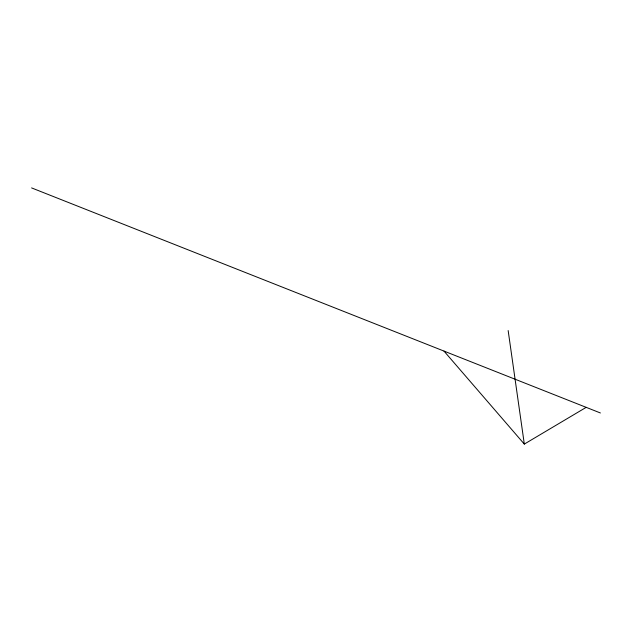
<?xml version="1.0" encoding="UTF-8"?>
<svg xmlns="http://www.w3.org/2000/svg" width="632" height="632" viewBox="0 0 632 632"><rect width="100%" height="100%" fill="white"/><g stroke="black" fill="none" stroke-linecap="round" stroke-linejoin="round"><path stroke-width="0.95" d="M443.98 351.076L524.315 444.091L586.18 407.348M31.6 187.909L600.4 412.973M508.152 330.552L524.315 444.091"/></g></svg>
